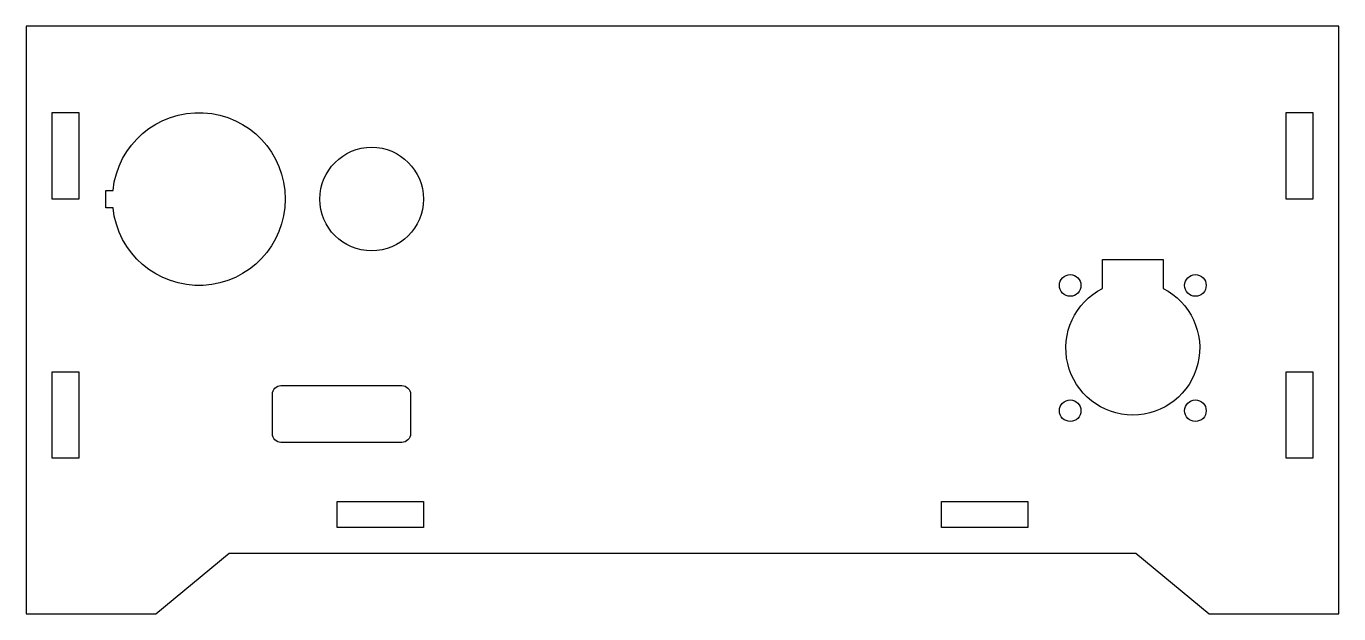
# Model space of a CAD drawing. Header units: millimetres. Extents: x 0 to 152, y 0 to 68.
import ezdxf

# ---------------------------------------------------------------- set-up
doc = ezdxf.new("R2010")
doc.units = ezdxf.units.MM

msp = doc.modelspace()

# ---------------------------------------------------------------- linework, layer by layer
for points in [[(0, 0), (15, 0), (23.5, 7), (128.5, 7), (137, 0), (152, 0), (152, 68), (0, 68)], [(6.1, 58), (6.1, 48), (3, 48), (3, 58)], [(149, 58), (149, 48), (145.9, 48), (145.9, 58)], [(6.1, 28), (6.1, 18), (3, 18), (3, 28)], [(149, 28), (149, 18), (145.9, 18), (145.9, 28)], [(46, 13), (46, 10), (36, 10), (36, 13)], [(116, 13), (116, 10), (106, 10), (106, 13)]]:
    msp.add_lwpolyline(points, close=True)
for points in [[(9.2, 47), (9.2, 49), (10.05, 49, -19.949874), (10.05, 47)], [(124.65, 37.66), (124.65, 41), (131.65, 41), (131.65, 37.66, -4.189902)], [(28.5, 25.41, -0.414214), (29.5, 26.41), (43.5, 26.41, -0.414214), (44.5, 25.41), (44.5, 20.83, -0.414214), (43.5, 19.83), (29.5, 19.83, -0.414214), (28.5, 20.83)]]:
    msp.add_lwpolyline(points, format="xyb", close=True)
for centre, radius in [((40, 48), 6), ((120.9, 38), 1.25), ((135.4, 38), 1.25), ((120.9, 23.5), 1.25), ((135.4, 23.5), 1.25)]:
    msp.add_circle(centre, radius)

doc.saveas('drawing.dxf')
